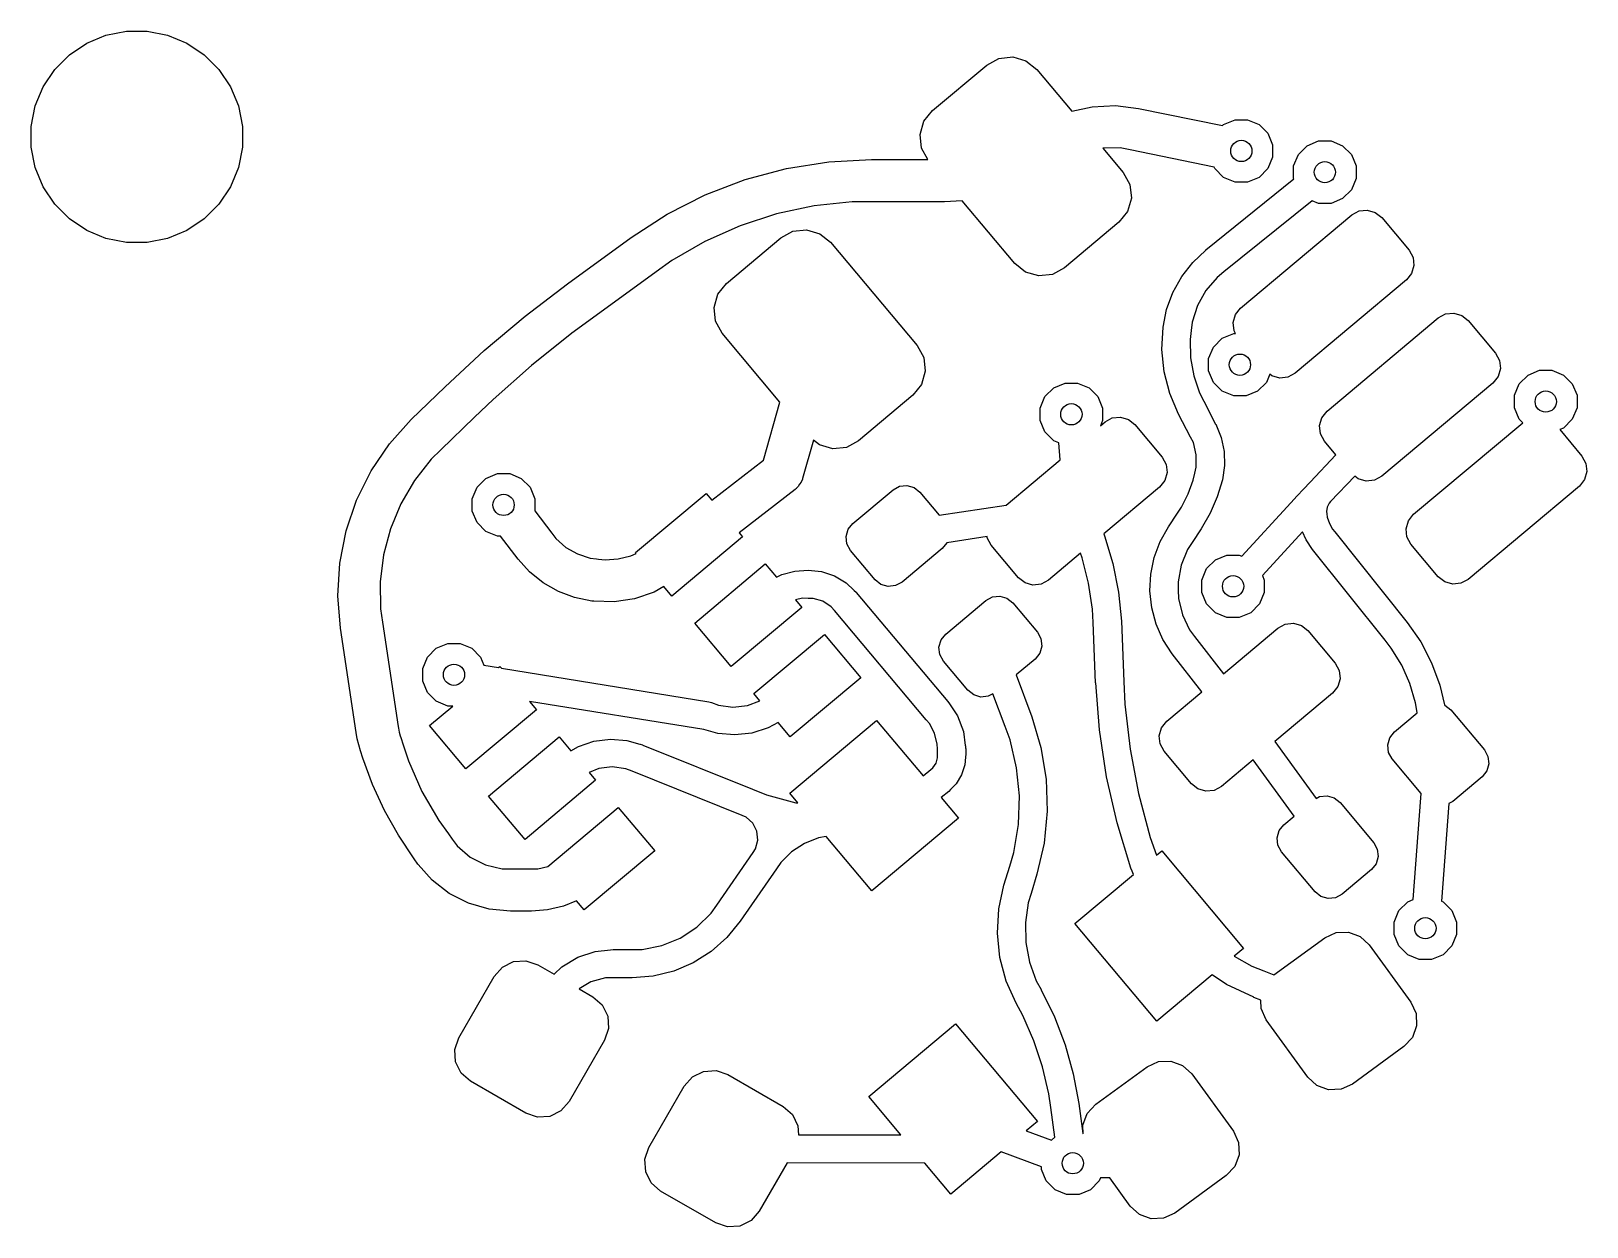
# Model space of a CAD drawing. Extents: x 113.2 to 165.8, y -133 to -81.9.
# Drawn here: x 140.45 to 151.44, y -130.99 to -122.54 of the extents above; entities that cross this region are included whole.
import ezdxf

# ---------------------------------------------------------------- set-up
doc = ezdxf.new("R2010")
doc.units = 0
doc.layers.add('BLACK', color=7, linetype='CONTINUOUS')

msp = doc.modelspace()

# ---------------------------------------------------------------- linework, layer by layer
at = {"layer": 'BLACK', "linetype": 'CONTINUOUS'}
for p, q in [((140.846452, -122.625462), (140.982286, -122.569198)), ((140.982286, -122.569198), (141.126487, -122.540514)), ((141.126487, -122.540514), (141.273513, -122.540514)), ((141.273513, -122.540514), (141.417714, -122.569198)), ((141.417714, -122.569198), (141.553548, -122.625462)), ((140.620242, -122.811108), (140.724205, -122.707145)), ((140.724205, -122.707145), (140.846452, -122.625462)), ((141.553548, -122.625462), (141.675795, -122.707145)), ((141.675795, -122.707145), (141.779758, -122.811108)), ((147.288753, -122.733258), (147.385718, -122.722638)), ((147.385718, -122.722638), (147.479366, -122.749934)), ((140.538559, -122.933355), (140.620242, -122.811108)), ((141.779758, -122.811108), (141.861441, -122.933355)), ((146.82021, -123.10157), (147.203232, -122.780176)), ((147.203232, -122.780176), (147.288753, -122.733258)), ((147.479366, -122.749934), (147.55544, -122.81099)), ((147.55544, -122.81099), (147.802783, -123.105762)), ((140.482295, -123.069189), (140.538559, -122.933355)), ((141.861441, -122.933355), (141.917705, -123.069189)), ((140.453611, -123.21339), (140.482295, -123.069189)), ((141.917705, -123.069189), (141.946389, -123.21339)), ((146.759154, -123.177644), (146.82021, -123.10157)), ((147.802783, -123.105762), (147.946138, -123.074656)), ((147.946138, -123.074656), (148.111066, -123.06676)), ((148.111066, -123.06676), (148.273732, -123.086045)), ((148.273732, -123.086045), (148.275034, -123.08618)), ((148.275034, -123.08618), (148.867898, -123.20692)), ((140.453611, -123.360416), (140.453611, -123.21339)), ((141.946389, -123.21339), (141.946389, -123.360416)), ((146.731858, -123.271292), (146.759154, -123.177644)), ((146.742477, -123.368257), (146.731858, -123.271292)), ((148.867898, -123.20692), (148.874997, -123.199822)), ((148.874997, -123.199822), (148.956105, -123.166226)), ((148.956105, -123.166226), (149.043895, -123.166226)), ((149.043895, -123.166226), (149.125003, -123.199822)), ((149.125003, -123.199822), (149.187081, -123.2619)), ((149.187081, -123.2619), (149.220677, -123.343008)), ((140.482295, -123.504617), (140.453611, -123.360416)), ((141.946389, -123.360416), (141.917705, -123.504617)), ((146.785624, -123.446903), (146.742477, -123.368257)), ((148.144145, -123.365621), (148.021486, -123.366402)), ((148.021486, -123.366402), (148.166088, -123.538732)), ((148.215159, -123.380165), (148.144145, -123.365621)), ((148.215163, -123.380145), (148.215159, -123.380165)), ((148.215166, -123.380146), (148.215163, -123.380145)), ((148.808384, -123.500958), (148.215166, -123.380146)), ((149.220677, -123.343008), (149.220677, -123.430798)), ((149.402919, -123.4119), (149.464997, -123.349822)), ((149.464997, -123.349822), (149.546105, -123.316226)), ((149.546105, -123.316226), (149.633895, -123.316226)), ((149.633895, -123.316226), (149.715003, -123.349822)), ((149.715003, -123.349822), (149.777081, -123.4119)), ((145.787784, -123.50996), (146.086168, -123.462696)), ((146.086168, -123.462696), (146.387859, -123.446881)), ((146.387859, -123.446881), (146.387859, -123.446903)), ((146.387859, -123.446903), (146.387861, -123.446903)), ((146.387861, -123.446903), (146.785624, -123.446903)), ((149.220677, -123.430798), (149.187081, -123.511906)), ((149.369323, -123.493008), (149.402919, -123.4119)), ((149.777081, -123.4119), (149.810677, -123.493008)), ((140.538559, -123.640451), (140.482295, -123.504617)), ((141.917705, -123.504617), (141.861441, -123.640451)), ((145.213936, -123.696422), (145.495974, -123.588154)), ((145.495974, -123.588154), (145.787784, -123.50996)), ((148.166088, -123.538732), (148.213007, -123.624253)), ((148.750262, -124.08618), (149.371096, -123.585079)), ((148.812919, -123.511906), (148.808384, -123.500958)), ((148.874997, -123.573984), (148.812919, -123.511906)), ((148.956105, -123.60758), (148.874997, -123.573984)), ((149.125003, -123.573984), (149.043895, -123.60758)), ((149.187081, -123.511906), (149.125003, -123.573984)), ((149.369323, -123.580798), (149.369323, -123.493008)), ((149.371096, -123.585079), (149.369323, -123.580798)), ((149.810677, -123.580798), (149.777081, -123.661906)), ((149.810677, -123.493008), (149.810677, -123.580798)), ((140.620242, -123.762698), (140.538559, -123.640451)), ((141.861441, -123.640451), (141.779758, -123.762698)), ((144.944761, -123.833578), (145.213936, -123.696422)), ((148.213007, -123.624253), (148.223626, -123.721218)), ((149.043895, -123.60758), (148.956105, -123.60758)), ((149.777081, -123.661906), (149.715003, -123.723984)), ((140.724205, -123.866661), (140.620242, -123.762698)), ((141.779758, -123.762698), (141.675795, -123.866661)), ((145.982736, -123.775222), (145.717586, -123.831585)), ((146.252326, -123.746883), (145.982736, -123.775222)), ((146.387637, -123.746881), (146.252326, -123.746883)), ((146.387861, -123.746903), (146.387637, -123.746881)), ((146.387863, -123.746903), (146.387861, -123.746903)), ((146.904225, -123.746903), (146.387863, -123.746903)), ((146.904227, -123.746902), (146.904225, -123.746903)), ((146.904228, -123.746903), (146.904227, -123.746902)), ((147.028789, -123.739076), (146.904228, -123.746916)), ((146.904228, -123.746916), (146.904228, -123.746903)), ((147.400044, -124.18152), (147.028789, -123.739076)), ((148.19633, -123.814866), (148.135274, -123.89094)), ((148.223626, -123.721218), (148.19633, -123.814866)), ((149.49965, -123.738337), (148.875878, -124.24181)), ((149.546105, -123.75758), (149.49965, -123.738337)), ((149.633895, -123.75758), (149.546105, -123.75758)), ((149.715003, -123.723984), (149.633895, -123.75758)), ((149.780488, -123.838748), (149.831801, -123.810597)), ((149.831801, -123.810597), (149.88998, -123.804226)), ((149.88998, -123.804226), (149.946169, -123.820603)), ((149.946169, -123.820603), (149.991813, -123.857237)), ((140.846452, -123.948344), (140.724205, -123.866661)), ((141.675795, -123.866661), (141.553548, -123.948344)), ((144.691402, -123.998114), (144.944761, -123.833578)), ((145.45978, -123.915355), (145.212142, -124.025614)), ((145.717586, -123.831585), (145.45978, -123.915355)), ((148.135274, -123.89094), (147.752252, -124.212334)), ((148.995293, -124.497605), (149.780488, -123.838748)), ((149.991813, -123.857237), (150.18465, -124.08705)), ((140.982286, -124.004608), (140.846452, -123.948344)), ((141.126487, -124.033292), (140.982286, -124.004608)), ((141.273513, -124.033292), (141.126487, -124.033292)), ((141.417714, -124.004608), (141.273513, -124.033292)), ((141.553548, -123.948344), (141.417714, -124.004608)), ((144.241615, -124.324903), (144.691394, -123.998119)), ((144.691394, -123.998119), (144.691396, -123.998118)), ((144.691396, -123.998118), (144.691396, -123.998119)), ((144.691396, -123.998119), (144.691397, -123.998118)), ((144.691397, -123.998118), (144.691402, -123.998114)), ((145.212142, -124.025614), (144.977386, -124.161154)), ((145.364726, -124.322866), (145.747748, -124.001472)), ((145.747748, -124.001472), (145.833269, -123.954554)), ((145.833269, -123.954554), (145.930234, -123.943934)), ((145.930234, -123.943934), (146.023882, -123.97123)), ((146.023882, -123.97123), (146.099956, -124.032286)), ((146.099956, -124.032286), (146.710604, -124.760028)), ((148.657358, -124.173769), (148.74984, -124.086594)), ((148.74984, -124.086594), (148.750262, -124.08618)), ((150.18465, -124.08705), (150.212801, -124.138362)), ((150.212801, -124.138362), (150.219172, -124.196541)), ((144.867733, -124.240823), (144.417951, -124.567609)), ((144.867734, -124.240822), (144.867733, -124.240823)), ((144.867735, -124.240822), (144.867734, -124.240822)), ((144.977386, -124.161154), (144.867735, -124.240822)), ((147.476118, -124.242576), (147.400044, -124.18152)), ((147.569766, -124.269872), (147.476118, -124.242576)), ((147.666731, -124.259252), (147.569766, -124.269872)), ((147.752252, -124.212334), (147.666731, -124.259252)), ((148.578943, -124.274539), (148.657358, -124.173769)), ((148.875882, -124.241822), (148.828555, -124.280083)), ((148.875878, -124.24181), (148.875874, -124.241812)), ((148.875874, -124.241812), (148.875874, -124.241813)), ((148.875874, -124.241813), (148.875882, -124.241822)), ((150.202795, -124.25273), (150.166161, -124.298375)), ((150.219172, -124.196541), (150.202795, -124.25273)), ((143.941875, -124.553695), (144.24161, -124.324898)), ((144.24161, -124.324898), (144.241614, -124.324904)), ((144.241614, -124.324904), (144.241615, -124.324903)), ((145.30367, -124.39894), (145.364726, -124.322866)), ((148.516873, -124.386124), (148.578943, -124.274539)), ((148.828555, -124.280083), (148.750171, -124.373201)), ((150.166161, -124.298375), (149.380966, -124.957232)), ((145.276374, -124.492588), (145.30367, -124.39894)), ((148.472613, -124.505893), (148.516873, -124.386124)), ((148.691004, -124.479569), (148.653228, -124.595276)), ((148.750171, -124.373201), (148.691004, -124.479569)), ((143.653295, -124.79641), (143.941875, -124.553695)), ((144.417873, -124.567654), (144.271118, -124.674287)), ((144.417951, -124.567609), (144.417873, -124.567654)), ((145.286993, -124.589553), (145.276374, -124.492588)), ((145.333912, -124.675074), (145.286993, -124.589553)), ((148.447205, -124.631019), (148.472613, -124.505893)), ((148.942282, -124.599439), (148.958659, -124.54325)), ((148.958659, -124.54325), (148.995293, -124.497605)), ((149.605942, -125.225347), (150.391137, -124.56649)), ((150.391137, -124.56649), (150.44245, -124.538339)), ((150.44245, -124.538339), (150.500629, -124.531968)), ((150.500629, -124.531968), (150.556818, -124.548345)), ((150.556818, -124.548345), (150.602462, -124.584979)), ((150.602462, -124.584979), (150.795299, -124.814792)), ((144.271118, -124.674287), (143.987873, -124.901298)), ((145.741802, -125.161178), (145.333912, -124.675074)), ((148.439555, -124.789139), (148.447214, -124.6311)), ((148.447204, -124.631023), (148.447205, -124.631019)), ((148.447204, -124.631026), (148.447204, -124.631023)), ((148.447214, -124.6311), (148.447204, -124.631026)), ((148.645694, -124.655669), (148.637788, -124.719504)), ((148.645681, -124.655664), (148.64568, -124.655664)), ((148.64568, -124.655664), (148.64568, -124.655667)), ((148.64568, -124.655667), (148.645694, -124.655669)), ((148.653228, -124.595276), (148.645681, -124.655664)), ((148.864997, -124.709822), (148.946105, -124.676226)), ((148.948653, -124.657618), (148.942282, -124.599439)), ((148.946105, -124.676226), (148.958862, -124.676226)), ((148.958862, -124.676226), (148.948653, -124.657618)), ((143.376516, -125.052499), (143.653295, -124.79641)), ((146.710604, -124.760028), (146.757523, -124.845549)), ((148.45564, -124.94662), (148.439555, -124.789139)), ((148.637788, -124.719504), (148.64122, -124.848103)), ((148.769323, -124.853008), (148.802919, -124.7719)), ((148.802919, -124.7719), (148.864997, -124.709822)), ((143.987873, -124.901298), (143.715679, -125.14145)), ((146.757523, -124.845549), (146.768142, -124.942514)), ((148.64122, -124.848103), (148.663858, -124.974741)), ((148.769323, -124.940798), (148.769323, -124.853008)), ((150.795299, -124.814792), (150.82345, -124.866104)), ((150.82345, -124.866104), (150.829821, -124.924283)), ((146.768142, -124.942514), (146.740846, -125.036162)), ((147.674997, -125.059822), (147.756105, -125.026226)), ((147.756105, -125.026226), (147.843895, -125.026226)), ((147.843895, -125.026226), (147.925003, -125.059822)), ((148.495111, -125.09992), (148.45564, -124.94662)), ((148.663858, -124.974741), (148.705192, -125.096565)), ((148.802919, -125.021906), (148.769323, -124.940798)), ((148.864997, -125.083984), (148.802919, -125.021906)), ((149.177081, -125.021906), (149.115003, -125.083984)), ((149.201077, -124.963973), (149.177081, -125.021906)), ((149.215285, -124.975377), (149.201077, -124.963973)), ((149.271474, -124.991754), (149.215285, -124.975377)), ((149.329653, -124.985383), (149.271474, -124.991754)), ((149.380966, -124.957232), (149.329653, -124.985383)), ((150.77681, -125.026117), (149.991615, -125.684974)), ((150.813444, -124.980472), (150.77681, -125.026117)), ((150.829821, -124.924283), (150.813444, -124.980472)), ((150.962919, -125.0319), (151.024997, -124.969822)), ((151.024997, -124.969822), (151.106105, -124.936226)), ((151.106105, -124.936226), (151.193895, -124.936226)), ((151.193895, -124.936226), (151.275003, -124.969822)), ((151.275003, -124.969822), (151.337081, -125.0319)), ((143.138603, -125.283306), (143.376516, -125.0525)), ((143.376516, -125.0525), (143.376516, -125.052499)), ((146.67979, -125.112236), (146.296768, -125.43363)), ((146.740846, -125.036162), (146.67979, -125.112236)), ((147.579323, -125.203008), (147.612919, -125.1219)), ((147.612919, -125.1219), (147.674997, -125.059822)), ((147.925003, -125.059822), (147.987081, -125.1219)), ((147.987081, -125.1219), (148.020677, -125.203008)), ((148.557079, -125.245587), (148.495111, -125.09992)), ((148.705192, -125.096565), (148.734723, -125.153704)), ((148.946105, -125.11758), (148.864997, -125.083984)), ((149.033895, -125.11758), (148.946105, -125.11758)), ((149.115003, -125.083984), (149.033895, -125.11758)), ((150.929323, -125.113008), (150.962919, -125.0319)), ((150.929323, -125.200798), (150.929323, -125.113008)), ((151.337081, -125.0319), (151.370677, -125.113008)), ((151.370677, -125.113008), (151.370677, -125.200798)), ((143.715679, -125.14145), (143.585409, -125.267823)), ((145.62673, -125.570724), (145.741802, -125.161178)), ((147.579323, -125.290798), (147.579323, -125.203008)), ((148.020677, -125.203008), (148.020677, -125.290798)), ((148.55708, -125.245589), (148.557079, -125.245587)), ((148.641248, -125.408314), (148.55708, -125.245589)), ((148.734723, -125.153704), (148.734724, -125.153705)), ((148.734724, -125.153705), (148.818892, -125.31643)), ((149.569308, -125.270992), (149.605942, -125.225347)), ((150.962919, -125.281906), (150.929323, -125.200798)), ((151.370677, -125.200798), (151.337081, -125.281906)), ((142.984122, -125.454922), (143.138581, -125.28329)), ((143.138581, -125.28329), (143.1386, -125.283309)), ((143.1386, -125.283309), (143.138603, -125.283306)), ((143.585407, -125.267824), (143.347495, -125.49863)), ((143.585409, -125.267823), (143.585406, -125.267824)), ((143.585406, -125.267824), (143.585407, -125.267824)), ((147.612919, -125.371906), (147.579323, -125.290798)), ((148.020677, -125.290798), (148.005054, -125.328513)), ((148.005054, -125.328513), (148.037737, -125.30109)), ((148.037737, -125.30109), (148.08905, -125.272939)), ((148.08905, -125.272939), (148.147229, -125.266568)), ((148.147229, -125.266568), (148.203418, -125.282945)), ((148.203418, -125.282945), (148.249062, -125.319579)), ((148.249062, -125.319579), (148.441899, -125.549392)), ((148.818892, -125.31643), (148.818965, -125.316613)), ((148.818965, -125.316613), (148.857105, -125.409899)), ((149.552931, -125.327181), (149.569308, -125.270992)), ((149.559302, -125.38536), (149.552931, -125.327181)), ((150.21659, -125.953089), (150.987354, -125.306341)), ((150.987354, -125.306341), (150.962919, -125.281906)), ((151.275003, -125.343984), (151.24854, -125.354945)), ((151.24854, -125.354945), (151.405947, -125.542534)), ((151.337081, -125.281906), (151.275003, -125.343984)), ((142.854264, -125.645846), (142.984122, -125.454922)), ((145.977987, -125.429644), (145.902145, -125.699571)), ((146.020634, -125.463872), (145.977987, -125.429644)), ((146.114282, -125.491168), (146.020634, -125.463872)), ((146.296768, -125.43363), (146.211247, -125.480548)), ((147.674997, -125.433984), (147.612919, -125.371906)), ((147.712347, -125.449455), (147.674997, -125.433984)), ((147.719684, -125.567967), (147.712347, -125.449455)), ((148.641252, -125.40832), (148.641248, -125.408314)), ((148.641253, -125.408324), (148.641252, -125.40832)), ((148.661451, -125.4472), (148.641252, -125.408324)), ((148.641252, -125.408324), (148.641253, -125.408324)), ((148.682213, -125.532325), (148.661451, -125.4472)), ((148.857105, -125.409899), (148.878103, -125.508683)), ((149.587453, -125.436672), (149.559302, -125.38536)), ((149.668288, -125.533007), (149.587453, -125.436672)), ((143.278998, -125.564974), (143.161303, -125.715056)), ((143.347273, -125.498806), (143.278998, -125.564974)), ((143.347495, -125.49863), (143.347273, -125.498806)), ((145.260609, -125.854205), (145.62673, -125.570724)), ((146.211247, -125.480548), (146.114282, -125.491168)), ((147.338311, -125.887977), (147.719684, -125.567967)), ((148.441899, -125.549392), (148.47005, -125.600704)), ((148.6823, -125.619945), (148.682213, -125.532325)), ((148.878103, -125.508683), (148.881211, -125.609625)), ((149.48526, -125.726421), (149.668288, -125.533007)), ((151.405947, -125.542534), (151.434098, -125.593846)), ((142.751387, -125.852562), (142.854264, -125.645846)), ((143.664997, -125.699822), (143.746105, -125.666226)), ((143.746105, -125.666226), (143.833895, -125.666226)), ((143.833895, -125.666226), (143.915003, -125.699822)), ((148.476421, -125.658883), (148.460044, -125.715072)), ((148.47005, -125.600704), (148.476421, -125.658883)), ((148.659723, -125.712746), (148.671904, -125.662496)), ((148.671904, -125.662496), (148.671905, -125.662496)), ((148.671905, -125.662496), (148.671958, -125.662398)), ((148.671958, -125.662398), (148.6823, -125.619945)), ((148.881211, -125.609625), (148.866329, -125.709513)), ((149.801343, -125.683382), (149.630528, -125.863889)), ((149.825934, -125.703119), (149.801343, -125.683382)), ((149.991615, -125.684974), (149.940302, -125.713125)), ((151.440469, -125.652025), (151.424092, -125.708214)), ((151.434098, -125.593846), (151.440469, -125.652025)), ((143.161303, -125.715056), (143.064961, -125.879662)), ((143.569323, -125.843008), (143.602919, -125.7619)), ((143.602919, -125.7619), (143.664997, -125.699822)), ((143.915003, -125.699822), (143.977081, -125.7619)), ((143.977081, -125.7619), (144.010677, -125.843008)), ((145.84957, -125.777599), (145.453593, -126.084196)), ((145.853325, -125.77405), (145.84957, -125.777599)), ((145.855265, -125.772962), (145.853325, -125.77405)), ((145.857544, -125.770064), (145.855265, -125.772962)), ((145.870944, -125.757405), (145.857544, -125.770064)), ((145.880076, -125.741426), (145.870944, -125.757405)), ((145.891455, -125.726964), (145.880076, -125.741426)), ((145.898155, -125.709793), (145.891455, -125.726964)), ((145.899986, -125.706591), (145.898155, -125.709793)), ((145.900266, -125.704383), (145.899986, -125.706591)), ((145.902145, -125.699571), (145.900266, -125.704383)), ((146.256907, -126.018304), (146.540344, -125.780472)), ((146.540344, -125.780472), (146.586524, -125.755136)), ((146.586524, -125.755136), (146.638886, -125.749403)), ((146.638886, -125.749403), (146.689456, -125.764142)), ((146.689456, -125.764142), (146.730536, -125.797112)), ((146.730536, -125.797112), (146.867194, -125.959974)), ((148.42341, -125.760717), (148.028488, -126.092095)), ((148.460044, -125.715072), (148.42341, -125.760717)), ((148.624013, -125.809797), (148.659723, -125.712746)), ((148.866299, -125.709514), (148.82959, -125.830344)), ((148.866301, -125.709506), (148.866298, -125.709509)), ((148.866298, -125.709509), (148.866299, -125.709514)), ((148.866329, -125.709513), (148.866301, -125.709506)), ((149.394555, -125.823128), (149.4398, -125.774674)), ((149.4398, -125.774674), (149.485259, -125.726422)), ((149.485259, -125.726422), (149.48526, -125.726421)), ((149.882123, -125.719496), (149.825934, -125.703119)), ((149.940302, -125.713125), (149.882123, -125.719496)), ((151.387458, -125.753859), (150.602263, -126.412716)), ((151.424092, -125.708214), (151.387458, -125.753859)), ((142.677377, -126.07128), (142.751387, -125.852562)), ((143.064961, -125.879662), (142.991737, -126.055773)), ((143.569323, -125.930798), (143.569323, -125.843008)), ((144.010677, -125.843008), (144.010677, -125.929368)), ((144.722408, -126.224023), (145.220337, -125.806211)), ((145.220337, -125.806211), (145.260609, -125.854205)), ((146.867194, -125.959974), (147.338311, -125.887977)), ((148.548931, -125.945273), (148.577379, -125.902097)), ((148.577379, -125.902097), (148.624013, -125.809797)), ((148.82959, -125.830344), (148.779229, -125.94615)), ((149.002804, -126.248049), (149.349523, -125.87178)), ((149.349523, -125.87178), (149.349534, -125.87177)), ((149.349534, -125.87177), (149.349586, -125.871713)), ((149.349586, -125.871713), (149.349589, -125.871709)), ((149.349589, -125.871709), (149.34959, -125.871709)), ((149.34959, -125.871709), (149.349591, -125.871707)), ((149.349591, -125.871707), (149.394555, -125.823128)), ((149.606196, -125.903196), (149.601512, -125.933969)), ((149.61986, -125.875227), (149.606196, -125.903196)), ((149.630534, -125.8639), (149.61986, -125.875227)), ((149.630528, -125.863889), (149.630525, -125.863891)), ((149.630525, -125.863891), (149.630525, -125.863892)), ((149.630525, -125.863892), (149.630534, -125.8639)), ((143.602919, -126.011906), (143.569323, -125.930798)), ((143.664997, -126.073984), (143.602919, -126.011906)), ((144.010677, -125.929368), (144.131058, -126.087765)), ((146.223937, -126.059383), (146.256907, -126.018304)), ((148.484932, -126.042319), (148.548936, -125.94528)), ((148.548937, -125.945278), (148.548931, -125.945273)), ((148.548936, -125.945279), (148.548937, -125.945278)), ((148.548936, -125.94528), (148.548936, -125.945279)), ((148.779229, -125.94615), (148.715982, -126.055225)), ((149.601512, -125.933969), (149.603842, -125.949358)), ((149.603841, -125.949358), (149.60384, -125.949367)), ((149.60384, -125.949367), (149.607404, -125.972633)), ((149.603842, -125.949358), (149.603841, -125.949358)), ((149.607404, -125.972633), (149.622496, -126.017251)), ((149.622496, -126.017251), (149.645074, -126.058588)), ((150.163579, -126.054923), (150.179956, -125.998734)), ((150.179956, -125.998734), (150.21659, -125.953089)), ((142.633589, -126.297991), (142.677377, -126.07128)), ((142.991737, -126.055773), (142.942974, -126.240161)), ((143.746105, -126.10758), (143.664997, -126.073984)), ((143.769311, -126.10758), (143.746105, -126.10758)), ((143.89221, -126.269289), (143.769311, -126.10758)), ((144.131058, -126.087765), (144.13106, -126.087768)), ((144.13106, -126.087768), (144.131062, -126.08777)), ((144.131062, -126.08777), (144.131085, -126.087753)), ((144.131085, -126.087753), (144.159438, -126.125108)), ((144.159438, -126.125108), (144.229985, -126.186916)), ((145.477452, -126.112629), (144.979523, -126.530441)), ((145.453593, -126.084196), (145.477452, -126.112629)), ((146.209198, -126.109954), (146.223937, -126.059383)), ((146.214932, -126.162315), (146.209198, -126.109954)), ((147.204886, -126.110689), (146.919408, -126.154316)), ((147.205902, -126.11996), (147.204886, -126.110689)), ((147.234053, -126.171272), (147.205902, -126.11996)), ((148.028488, -126.092095), (148.032989, -126.104499)), ((148.032989, -126.104499), (148.032988, -126.104499)), ((148.032988, -126.104499), (148.032988, -126.104502)), ((148.032988, -126.104502), (148.093324, -126.301366)), ((148.426991, -126.146557), (148.484927, -126.042316)), ((148.484927, -126.042316), (148.484932, -126.042319)), ((148.715891, -126.055398), (148.651886, -126.152437)), ((148.715982, -126.055225), (148.715891, -126.055398)), ((149.43306, -126.076264), (149.148877, -126.384668)), ((149.458269, -126.133786), (149.43306, -126.076264)), ((149.645074, -126.058588), (149.659774, -126.076988)), ((149.659774, -126.076988), (149.659773, -126.076989)), ((149.659773, -126.076989), (149.659773, -126.07699)), ((149.659773, -126.07699), (149.659776, -126.076993)), ((149.659776, -126.076993), (150.171568, -126.718214)), ((150.16995, -126.113102), (150.163579, -126.054923)), ((150.198101, -126.164414), (150.16995, -126.113102)), ((144.229985, -126.186916), (144.311476, -126.233354)), ((144.311476, -126.233354), (144.400612, -126.262541)), ((144.688326, -126.247003), (144.727173, -126.229701)), ((144.727173, -126.229701), (144.722408, -126.224023)), ((146.240267, -126.208496), (146.214932, -126.162315)), ((146.41382, -126.415328), (146.240267, -126.208496)), ((146.887449, -126.194136), (146.604012, -126.431968)), ((146.919408, -126.154316), (146.887449, -126.194136)), ((147.42689, -126.401085), (147.234053, -126.171272)), ((147.865386, -126.228954), (147.638215, -126.419574)), ((147.876681, -126.260084), (147.865386, -126.228954)), ((148.38546, -126.258352), (148.426991, -126.146557)), ((148.619066, -126.202157), (148.574765, -126.312766)), ((148.651853, -126.152476), (148.619066, -126.202157)), ((148.651886, -126.152437), (148.651853, -126.152476)), ((149.503448, -126.201733), (149.458269, -126.133786)), ((149.503462, -126.201755), (149.503448, -126.201733)), ((150.015257, -126.842982), (149.503462, -126.201755)), ((150.390938, -126.394227), (150.198101, -126.164414)), ((142.620828, -126.528538), (142.633589, -126.297991)), ((142.942974, -126.240161), (142.919565, -126.429447)), ((143.893296, -126.270459), (143.89221, -126.269289)), ((143.974296, -126.360892), (143.893296, -126.270459)), ((144.400612, -126.262541), (144.447203, -126.267892)), ((144.447203, -126.267892), (144.461008, -126.269485)), ((144.461008, -126.269485), (144.461265, -126.26954)), ((144.461265, -126.26954), (144.50679, -126.274828)), ((144.50679, -126.274828), (144.598799, -126.269012)), ((144.598799, -126.269012), (144.688326, -126.247003)), ((145.14022, -126.721952), (145.638149, -126.30414)), ((145.638149, -126.30414), (145.716487, -126.3975)), ((145.846323, -126.355083), (145.939983, -126.346907)), ((145.939983, -126.346907), (145.94, -126.346903)), ((145.94, -126.346903), (146.035892, -126.357387)), ((147.922047, -126.440299), (147.876681, -126.260084)), ((148.093324, -126.301366), (148.133387, -126.503338)), ((148.361287, -126.375136), (148.38546, -126.258352)), ((148.574765, -126.312766), (148.553569, -126.430016)), ((148.721246, -126.417796), (148.754842, -126.336688)), ((148.754842, -126.336688), (148.81692, -126.27461)), ((148.81692, -126.27461), (148.898028, -126.241014)), ((148.898028, -126.241014), (148.985818, -126.241014)), ((148.985818, -126.241014), (149.002804, -126.248049)), ((142.919565, -126.429447), (142.92194, -126.620159)), ((144.070006, -126.438156), (143.974296, -126.360892)), ((144.176876, -126.499057), (144.070006, -126.438156)), ((145.716487, -126.3975), (145.75548, -126.379366)), ((145.75548, -126.379366), (145.846323, -126.355083)), ((146.035892, -126.357387), (146.127253, -126.388342)), ((146.127253, -126.388342), (146.209768, -126.438307)), ((146.209768, -126.438307), (146.264858, -126.490905)), ((146.4549, -126.448298), (146.41382, -126.415328)), ((146.50547, -126.463037), (146.4549, -126.448298)), ((146.557832, -126.457304), (146.50547, -126.463037)), ((146.604012, -126.431968), (146.557832, -126.457304)), ((147.472534, -126.437719), (147.42689, -126.401085)), ((147.528723, -126.454096), (147.472534, -126.437719)), ((147.586902, -126.447725), (147.528723, -126.454096)), ((147.638215, -126.419574), (147.586902, -126.447725)), ((147.948904, -126.624186), (147.922047, -126.440299)), ((148.355027, -126.494231), (148.361287, -126.375136)), ((148.553569, -126.430016), (148.554973, -126.489575)), ((148.721246, -126.505586), (148.721246, -126.417796)), ((149.148877, -126.384668), (149.1626, -126.417796)), ((149.1626, -126.417796), (149.1626, -126.505586)), ((150.436582, -126.430861), (150.390938, -126.394227)), ((150.492771, -126.447238), (150.436582, -126.430861)), ((150.55095, -126.440867), (150.492771, -126.447238)), ((150.602263, -126.412716), (150.55095, -126.440867)), ((142.639327, -126.758696), (142.620828, -126.528538)), ((144.292136, -126.542013), (144.176876, -126.499057)), ((144.412797, -126.565913), (144.292136, -126.542013)), ((144.4128, -126.565912), (144.412797, -126.565913)), ((144.412812, -126.565915), (144.4128, -126.565912)), ((144.426631, -126.567509), (144.412812, -126.565915)), ((144.426631, -126.567534), (144.426633, -126.567509)), ((144.426633, -126.567509), (144.426631, -126.567509)), ((144.571715, -126.571286), (144.426631, -126.567534)), ((144.715173, -126.549298), (144.571715, -126.571286)), ((144.852473, -126.502265), (144.715173, -126.549298)), ((144.922956, -126.463027), (144.852473, -126.502265)), ((144.979523, -126.530441), (144.922956, -126.463027)), ((145.90027, -126.546896), (145.851517, -126.558422)), ((145.851517, -126.558422), (145.895264, -126.610558)), ((145.94, -126.546906), (145.90027, -126.546896)), ((145.975636, -126.546988), (145.94, -126.546903)), ((145.94, -126.546903), (145.94, -126.546906)), ((146.043924, -126.567394), (145.975636, -126.546988)), ((146.103511, -126.606499), (146.043924, -126.567394)), ((146.264858, -126.490905), (146.265503, -126.49124)), ((146.265503, -126.49124), (146.278966, -126.504375)), ((146.278966, -126.504375), (146.279538, -126.504921)), ((146.279538, -126.504921), (146.279531, -126.504926)), ((146.279531, -126.504926), (146.279535, -126.50493)), ((146.279535, -126.50493), (146.928038, -127.275504)), ((146.912551, -126.79967), (147.195988, -126.561838)), ((147.195988, -126.561838), (147.242168, -126.536502)), ((147.242168, -126.536502), (147.29453, -126.530769)), ((147.29453, -126.530769), (147.3451, -126.545508)), ((147.3451, -126.545508), (147.38618, -126.578478)), ((148.133387, -126.503338), (148.152755, -126.708265)), ((148.355049, -126.494309), (148.355027, -126.494231)), ((148.367274, -126.613222), (148.355049, -126.494309)), ((148.554973, -126.489575), (148.554971, -126.489579)), ((148.554971, -126.489579), (148.554973, -126.489584)), ((148.554973, -126.489584), (148.554987, -126.489584)), ((148.554987, -126.489584), (148.556409, -126.548482)), ((148.556409, -126.548482), (148.58379, -126.663089)), ((148.754842, -126.586694), (148.721246, -126.505586)), ((149.1626, -126.505586), (149.129004, -126.586694)), ((142.92194, -126.620159), (142.93605, -126.714473)), ((145.895264, -126.610558), (145.397335, -127.02837)), ((146.126466, -126.633641), (146.103511, -126.606499)), ((146.126513, -126.63371), (146.126466, -126.633641)), ((146.775016, -127.404284), (146.126513, -126.63371)), ((147.38618, -126.578478), (147.559733, -126.78531)), ((147.95295, -126.717017), (147.948904, -126.624186)), ((148.398136, -126.728799), (148.367274, -126.613222)), ((148.58379, -126.663089), (148.634602, -126.769402)), ((148.81692, -126.648772), (148.754842, -126.586694)), ((148.898028, -126.682368), (148.81692, -126.648772)), ((149.066926, -126.648772), (148.985818, -126.682368)), ((149.129004, -126.586694), (149.066926, -126.648772)), ((142.7491, -127.495265), (142.639327, -126.758696)), ((142.93605, -126.714473), (142.936049, -126.714473)), ((142.936049, -126.714473), (142.936049, -126.714474)), ((142.936049, -126.714474), (143.04582, -127.451034)), ((145.397335, -127.02837), (145.14022, -126.721952)), ((147.559733, -126.78531), (147.585068, -126.831491)), ((147.952953, -126.717017), (147.95295, -126.717017)), ((147.952953, -126.717018), (147.952953, -126.717017)), ((147.971474, -127.143011), (147.952953, -126.717018)), ((148.152755, -126.708265), (148.152765, -126.70833)), ((148.152765, -126.70833), (148.171286, -127.134324)), ((148.446853, -126.838057), (148.398136, -126.728799)), ((148.634602, -126.769402), (148.670548, -126.816081)), ((148.87395, -127.079697), (149.259034, -126.756574)), ((148.985818, -126.682368), (148.898028, -126.682368)), ((149.259034, -126.756574), (149.310347, -126.728423)), ((149.310347, -126.728423), (149.368526, -126.722052)), ((149.368526, -126.722052), (149.424715, -126.738429)), ((149.424715, -126.738429), (149.470359, -126.775063)), ((149.470359, -126.775063), (149.663196, -127.004876)), ((150.171568, -126.718214), (150.171569, -126.718215)), ((150.171569, -126.718215), (150.267062, -126.85499)), ((143.314997, -126.899822), (143.396105, -126.866226)), ((143.396105, -126.866226), (143.483895, -126.866226)), ((143.483895, -126.866226), (143.565003, -126.899822)), ((145.558032, -127.219881), (146.055961, -126.802069)), ((146.055961, -126.802069), (146.313076, -127.108487)), ((146.864842, -126.89132), (146.879581, -126.840749)), ((146.870576, -126.943681), (146.864842, -126.89132)), ((146.879581, -126.840749), (146.912551, -126.79967)), ((147.590802, -126.883852), (147.576063, -126.934423)), ((147.585068, -126.831491), (147.590802, -126.883852)), ((148.512187, -126.938232), (148.446853, -126.838057)), ((148.670548, -126.816081), (148.670547, -126.816081)), ((148.670547, -126.816081), (148.87395, -127.079697)), ((150.015258, -126.842983), (150.015257, -126.842982)), ((150.015259, -126.842985), (150.015258, -126.842983)), ((150.059382, -126.898265), (150.015259, -126.842985)), ((150.267062, -126.85499), (150.344271, -127.002857)), ((143.219323, -127.043008), (143.252919, -126.9619)), ((143.252919, -126.9619), (143.314997, -126.899822)), ((143.565003, -126.899822), (143.627081, -126.9619)), ((143.627081, -126.9619), (143.651073, -127.019824)), ((146.895911, -126.989862), (146.870576, -126.943681)), ((147.069464, -127.196694), (146.895911, -126.989862)), ((147.543093, -126.975502), (147.409372, -127.087706)), ((147.576063, -126.934423), (147.543093, -126.975502)), ((148.512203, -126.938257), (148.512187, -126.938232)), ((148.720613, -127.208362), (148.512203, -126.938257)), ((149.663196, -127.004876), (149.691347, -127.056188)), ((150.132761, -127.019206), (150.059382, -126.898265)), ((150.344271, -127.002857), (150.401927, -127.159389)), ((143.219323, -127.130798), (143.219323, -127.043008)), ((143.651073, -127.019824), (143.754099, -127.03653)), ((143.754099, -127.03653), (143.764853, -127.027507)), ((143.764853, -127.027507), (143.77531, -127.03997)), ((143.77531, -127.03997), (145.23881, -127.277291)), ((146.313076, -127.108487), (145.815147, -127.526299)), ((147.409372, -127.087706), (147.51985, -127.383304)), ((149.697718, -127.114367), (149.681341, -127.170556)), ((149.691347, -127.056188), (149.697718, -127.114367)), ((150.190063, -127.148541), (150.132761, -127.019206)), ((143.252919, -127.211906), (143.219323, -127.130798)), ((143.314997, -127.273984), (143.252919, -127.211906)), ((145.60036, -127.270325), (145.558032, -127.219881)), ((147.110544, -127.229664), (147.069464, -127.196694)), ((147.245678, -127.221002), (147.213476, -127.23867)), ((147.332507, -127.453322), (147.245678, -127.221002)), ((147.971503, -127.143219), (147.971474, -127.143011)), ((147.998073, -127.476239), (147.971503, -127.143219)), ((148.171286, -127.134324), (148.171286, -127.134325)), ((148.171286, -127.134325), (148.171299, -127.134325)), ((148.171299, -127.134325), (148.178258, -127.294188)), ((148.473839, -127.415431), (148.720613, -127.208362)), ((149.644707, -127.216201), (149.236897, -127.558393)), ((149.681341, -127.170556), (149.644707, -127.216201)), ((150.230347, -127.284145), (150.190063, -127.148541)), ((150.401927, -127.159389), (150.43401, -127.299817)), ((143.266924, -127.445319), (143.431075, -127.30758)), ((143.396105, -127.30758), (143.314997, -127.273984)), ((143.431075, -127.30758), (143.396105, -127.30758)), ((144.021968, -127.333925), (143.524039, -127.751737)), ((145.205089, -127.474436), (143.9721, -127.274494)), ((143.9721, -127.274494), (144.021968, -127.333925)), ((145.23881, -127.277291), (145.25776, -127.28231)), ((145.25776, -127.28231), (145.258594, -127.282825)), ((145.258594, -127.282825), (145.259318, -127.282907)), ((145.259318, -127.282907), (145.259315, -127.282915)), ((145.259315, -127.282915), (145.307337, -127.301691)), ((145.307337, -127.301691), (145.409591, -127.315055)), ((145.409591, -127.315055), (145.512046, -127.303337)), ((145.512046, -127.303337), (145.60036, -127.270325)), ((146.928038, -127.275504), (146.93913, -127.291667)), ((146.93913, -127.291667), (146.939443, -127.292656)), ((146.939443, -127.292656), (146.99467, -127.375704)), ((147.161114, -127.244403), (147.110544, -127.229664)), ((147.213476, -127.23867), (147.161114, -127.244403)), ((148.178258, -127.294188), (148.215231, -127.612075)), ((150.241635, -127.353867), (150.230347, -127.284145)), ((150.43401, -127.299817), (150.43752, -127.30084)), ((150.43752, -127.30084), (150.478599, -127.33381)), ((150.478599, -127.33381), (150.716431, -127.617247)), ((143.524039, -127.751737), (143.266924, -127.445319)), ((145.728347, -127.422854), (145.658483, -127.461387)), ((145.815147, -127.526299), (145.728347, -127.422854)), ((145.81154, -127.923254), (146.424375, -127.409024)), ((146.424375, -127.409024), (146.752586, -127.800171)), ((146.77502, -127.404287), (146.775016, -127.404284)), ((146.775021, -127.40429), (146.77502, -127.404287)), ((146.799406, -127.433296), (146.775021, -127.40429)), ((146.834002, -127.500727), (146.799406, -127.433296)), ((146.99467, -127.375704), (147.037202, -127.488278)), ((147.51985, -127.383304), (147.519851, -127.383306)), ((147.519851, -127.383306), (147.585158, -127.600116)), ((148.437205, -127.461076), (148.473839, -127.415431)), ((150.081575, -127.490723), (150.241975, -127.35613)), ((150.241625, -127.353966), (150.241635, -127.353867)), ((150.241975, -127.35613), (150.241625, -127.353966)), ((142.749097, -127.495271), (142.7491, -127.49527)), ((142.756792, -127.538616), (142.749097, -127.495271)), ((142.7491, -127.49527), (142.7491, -127.495265)), ((142.766874, -127.581468), (142.756792, -127.538616)), ((143.04582, -127.451034), (143.045822, -127.451038)), ((143.045822, -127.451038), (143.045821, -127.451038)), ((143.045821, -127.451038), (143.045822, -127.451043)), ((143.045822, -127.451043), (143.045823, -127.451065)), ((143.045823, -127.451065), (143.047839, -127.464596)), ((143.047839, -127.464596), (143.053376, -127.491445)), ((143.053376, -127.491445), (143.060391, -127.517946)), ((143.060391, -127.517946), (143.064629, -127.530982)), ((143.064629, -127.530982), (143.064628, -127.530982)), ((143.064628, -127.530982), (143.064629, -127.530985)), ((143.064629, -127.530985), (143.081224, -127.582056)), ((143.684736, -127.943248), (144.182665, -127.525436)), ((144.182665, -127.525436), (144.265019, -127.623582)), ((144.318129, -127.592674), (144.428624, -127.555467)), ((144.428624, -127.555467), (144.544341, -127.541216)), ((144.544341, -127.541216), (144.660561, -127.550502)), ((144.660561, -127.550502), (144.753545, -127.577439)), ((145.302622, -127.502088), (145.205089, -127.474436)), ((145.423146, -127.511895), (145.302622, -127.502088)), ((145.543286, -127.498155), (145.423146, -127.511895)), ((145.658483, -127.461387), (145.543286, -127.498155)), ((146.852636, -127.57419), (146.834002, -127.500727)), ((147.037202, -127.488278), (147.050694, -127.587167)), ((147.367698, -127.547378), (147.332507, -127.453322)), ((147.412996, -127.74305), (147.367698, -127.547378)), ((148.048677, -127.806674), (147.998073, -127.476239)), ((148.420828, -127.517265), (148.437205, -127.461076)), ((148.427199, -127.575444), (148.420828, -127.517265)), ((150.033866, -127.582373), (150.048605, -127.531803)), ((150.048605, -127.531803), (150.081575, -127.490723)), ((142.779309, -127.623678), (142.766874, -127.581468)), ((142.779313, -127.623693), (142.779309, -127.623678)), ((142.795908, -127.674764), (142.779313, -127.623693)), ((143.081224, -127.582056), (143.081227, -127.582071)), ((143.081227, -127.582071), (143.117739, -127.69444)), ((144.265019, -127.623582), (144.318129, -127.592674)), ((144.753545, -127.577439), (144.753729, -127.577438)), ((144.753729, -127.577438), (144.771051, -127.582511)), ((144.771051, -127.582511), (144.772548, -127.582945)), ((144.772548, -127.582945), (144.772546, -127.582949)), ((144.772546, -127.582949), (145.548671, -127.895716)), ((146.853518, -127.611877), (146.852636, -127.57419)), ((146.853504, -127.612069), (146.853518, -127.611877)), ((146.85444, -127.653191), (146.853504, -127.612069)), ((146.854843, -127.672817), (146.854439, -127.653191)), ((146.854439, -127.653191), (146.85444, -127.653191)), ((147.050694, -127.587167), (147.051088, -127.588059)), ((147.051088, -127.588059), (147.053292, -127.606203)), ((147.054383, -127.648708), (147.052911, -127.668199)), ((147.053292, -127.606203), (147.053471, -127.607514)), ((147.053452, -127.607514), (147.053451, -127.607515)), ((147.053451, -127.607515), (147.053452, -127.607519)), ((147.053471, -127.607514), (147.053452, -127.607514)), ((147.053452, -127.607519), (147.054388, -127.648651)), ((147.054388, -127.648661), (147.054383, -127.648708)), ((147.054388, -127.648651), (147.054387, -127.648658)), ((147.054387, -127.648658), (147.054388, -127.648661)), ((147.585158, -127.600116), (147.62177, -127.82357)), ((148.215231, -127.612075), (148.275085, -127.926458)), ((148.45535, -127.626756), (148.427199, -127.575444)), ((148.648187, -127.856569), (148.45535, -127.626756)), ((149.236897, -127.558393), (149.529171, -127.960673)), ((150.039599, -127.634735), (150.033866, -127.582373)), ((150.064935, -127.680915), (150.039599, -127.634735)), ((150.716431, -127.617247), (150.741767, -127.663427)), ((150.741767, -127.663427), (150.7475, -127.715789)), ((142.865337, -127.862962), (142.795906, -127.674764)), ((142.795906, -127.674764), (142.795908, -127.674764)), ((143.117739, -127.69444), (143.213863, -127.910338)), ((144.46297, -127.749812), (144.393807, -127.777065)), ((144.393807, -127.777065), (144.43978, -127.831854)), ((144.558175, -127.738087), (144.46297, -127.749812)), ((144.653286, -127.75055), (144.558175, -127.738087)), ((144.697742, -127.768429), (144.653286, -127.75055)), ((144.697786, -127.768452), (144.697742, -127.768429)), ((145.473897, -128.081212), (144.697786, -127.768452)), ((146.752586, -127.800171), (146.807128, -127.755748)), ((146.807122, -127.755721), (146.822318, -127.743294)), ((146.807137, -127.75574), (146.807122, -127.755721)), ((146.807128, -127.755748), (146.807134, -127.755743)), ((146.807134, -127.755743), (146.807137, -127.75574)), ((146.822318, -127.743294), (146.843967, -127.710541)), ((146.843967, -127.710541), (146.854843, -127.672817)), ((147.047603, -127.722922), (147.024244, -127.793738)), ((147.052507, -127.669238), (147.047603, -127.722922)), ((147.052911, -127.668199), (147.052507, -127.669238)), ((147.43251, -127.942947), (147.412996, -127.74305)), ((149.083314, -127.687265), (148.859512, -127.875058)), ((149.372686, -128.085551), (149.083314, -127.687265)), ((150.270013, -127.925317), (150.064935, -127.680915)), ((150.732761, -127.766359), (150.699791, -127.807439)), ((150.7475, -127.715789), (150.732761, -127.766359)), ((142.949319, -128.045131), (142.865337, -127.862962)), ((144.43978, -127.831854), (143.941851, -128.249666)), ((146.985514, -127.857461), (146.947913, -127.895957)), ((147.024244, -127.793738), (146.985514, -127.857461)), ((147.62177, -127.82357), (147.629066, -128.049886)), ((148.123033, -128.132587), (148.048677, -127.806674)), ((148.693831, -127.893203), (148.648187, -127.856569)), ((148.859512, -127.875058), (148.808199, -127.903209)), ((150.699791, -127.807439), (150.492959, -127.980992)), ((143.213863, -127.910338), (143.332029, -128.115006)), ((143.941851, -128.249666), (143.684736, -127.943248)), ((145.548671, -127.895716), (145.548675, -127.895708)), ((145.548675, -127.895708), (145.647946, -127.935708)), ((145.647946, -127.935708), (145.854953, -127.990181)), ((145.86929, -127.992077), (145.81154, -127.923254)), ((145.854953, -127.990181), (145.86929, -127.992077)), ((146.933423, -127.910826), (146.881157, -127.953396)), ((146.881157, -127.953396), (147.002884, -128.098464)), ((146.933425, -127.910826), (146.933423, -127.910826)), ((146.933433, -127.910819), (146.933424, -127.910825)), ((146.933424, -127.910825), (146.933425, -127.910826)), ((146.947346, -127.897009), (146.933433, -127.910819)), ((146.947913, -127.895957), (146.947346, -127.897009)), ((147.425912, -128.143686), (147.43251, -127.942947)), ((148.275085, -127.926458), (148.357507, -128.235692)), ((148.75002, -127.90958), (148.693831, -127.893203)), ((148.808199, -127.903209), (148.75002, -127.90958)), ((149.529171, -127.960673), (149.553222, -127.947479)), ((149.553222, -127.947479), (149.605583, -127.941745)), ((149.605583, -127.941745), (149.656154, -127.956484)), ((149.656154, -127.956484), (149.697233, -127.989454)), ((149.697233, -127.989454), (149.935065, -128.272891)), ((150.214761, -128.67335), (150.267743, -127.955995)), ((150.26774, -127.955994), (150.270013, -127.925317)), ((150.267743, -127.955994), (150.26774, -127.955994)), ((150.267743, -127.955995), (150.267743, -127.955994)), ((150.46532, -127.996154), (150.414413, -128.685435)), ((150.492959, -127.980992), (150.46532, -127.996154)), ((143.047335, -128.22015), (142.949319, -128.045131)), ((144.102548, -128.441177), (144.600477, -128.023365)), ((144.600477, -128.023365), (144.857592, -128.329783)), ((145.473897, -128.081213), (145.473897, -128.081212)), ((145.503195, -128.093184), (145.473897, -128.081213)), ((145.549869, -128.135943), (145.503195, -128.093184)), ((147.002884, -128.098464), (146.390049, -128.612694)), ((147.629066, -128.049886), (147.606924, -128.275233)), ((149.300209, -128.146367), (149.372686, -128.085551)), ((143.332029, -128.115006), (143.401484, -128.210603)), ((143.401484, -128.210603), (143.428061, -128.247183)), ((145.578579, -128.192357), (145.549869, -128.135943)), ((145.585677, -128.255257), (145.578579, -128.192357)), ((147.393313, -128.341869), (147.425912, -128.143686)), ((148.220752, -128.452273), (148.123033, -128.132587)), ((149.2525, -128.238017), (149.267239, -128.187447)), ((149.267239, -128.187447), (149.300209, -128.146367)), ((143.158773, -128.386929), (143.047335, -128.22015)), ((143.428061, -128.247183), (143.428075, -128.247174)), ((143.428075, -128.247174), (143.463533, -128.295829)), ((143.463533, -128.295829), (143.555093, -128.37403)), ((145.552395, -128.342775), (145.570261, -128.31665)), ((145.570261, -128.31665), (145.585677, -128.255257)), ((145.914345, -128.278769), (145.824407, -128.337383)), ((146.013914, -128.238635), (145.914345, -128.278769)), ((146.067575, -128.228385), (146.013914, -128.238635)), ((146.390049, -128.612694), (146.067575, -128.228385)), ((147.606924, -128.275233), (147.555828, -128.495321)), ((148.357507, -128.235692), (148.400924, -128.361316)), ((149.258233, -128.290379), (149.2525, -128.238017)), ((149.283569, -128.336559), (149.258233, -128.290379)), ((149.935065, -128.272891), (149.960401, -128.319071)), ((149.960401, -128.319071), (149.966134, -128.371433)), ((143.15878, -128.386941), (143.158773, -128.386929)), ((143.185358, -128.423522), (143.15878, -128.386941)), ((143.188143, -128.426656), (143.185358, -128.423522)), ((143.286036, -128.537692), (143.188143, -128.426656)), ((143.555093, -128.37403), (143.662378, -128.428698)), ((143.662378, -128.428698), (143.77946, -128.456813)), ((144.857592, -128.329783), (144.359663, -128.747595)), ((145.296776, -128.713057), (145.552454, -128.342823)), ((145.552457, -128.342818), (145.552395, -128.342775)), ((145.552454, -128.342823), (145.552455, -128.342822)), ((145.552455, -128.342822), (145.552457, -128.342818)), ((145.747487, -128.412271), (145.717029, -128.456469)), ((145.824407, -128.337383), (145.747487, -128.412271)), ((147.364253, -128.437996), (147.393313, -128.341869)), ((148.400924, -128.361316), (148.437693, -128.330464)), ((148.437693, -128.330464), (149.016202, -129.019904)), ((149.521401, -128.619996), (149.283569, -128.336559)), ((149.951395, -128.422003), (149.918425, -128.463083)), ((149.966134, -128.371433), (149.951395, -128.422003)), ((143.40631, -128.630987), (143.286036, -128.537692)), ((143.77946, -128.456813), (143.839665, -128.456903)), ((143.839665, -128.456903), (143.986954, -128.456903)), ((143.986954, -128.456903), (143.987248, -128.456931)), ((143.987248, -128.456931), (144.032105, -128.456928)), ((144.032105, -128.456928), (144.103097, -128.441831)), ((144.103097, -128.441831), (144.102548, -128.441177)), ((145.717028, -128.45647), (145.461348, -128.826707)), ((145.717029, -128.456469), (145.717028, -128.45647)), ((147.323497, -128.57305), (147.364267, -128.438002)), ((147.364267, -128.438), (147.364253, -128.437996)), ((147.364267, -128.438002), (147.364267, -128.438)), ((147.555733, -128.495804), (147.514963, -128.630852)), ((147.555828, -128.495321), (147.555733, -128.495804)), ((147.824858, -128.844694), (148.238445, -128.497652)), ((148.220753, -128.452277), (148.220752, -128.452273)), ((148.228193, -128.473796), (148.220753, -128.452277)), ((148.228486, -128.474433), (148.228193, -128.473796)), ((148.238445, -128.497652), (148.228486, -128.474433)), ((149.918425, -128.463083), (149.711593, -128.636636)), ((143.541934, -128.700096), (143.40631, -128.630987)), ((147.287028, -128.741095), (147.323321, -128.57394)), ((147.323321, -128.57394), (147.323497, -128.57305)), ((147.514978, -128.63086), (147.494708, -128.698205)), ((147.514963, -128.630852), (147.514962, -128.630854)), ((147.514962, -128.630854), (147.514962, -128.630855)), ((147.514962, -128.630855), (147.514978, -128.63086)), ((149.56248, -128.652966), (149.521401, -128.619996)), ((149.613051, -128.667705), (149.56248, -128.652966)), ((149.711593, -128.636636), (149.665412, -128.661971)), ((143.688105, -128.742569), (143.541934, -128.700096)), ((143.839645, -128.756903), (143.688105, -128.742569)), ((143.839648, -128.756902), (143.839645, -128.756903)), ((143.839655, -128.756903), (143.839648, -128.756902)), ((143.986954, -128.756903), (143.839655, -128.756903)), ((143.986963, -128.756902), (143.986954, -128.756903)), ((143.986968, -128.756903), (143.986963, -128.756902)), ((144.101117, -128.747938), (143.986968, -128.756932)), ((143.986968, -128.756932), (143.986968, -128.756903)), ((144.212455, -128.721198), (144.101117, -128.747938)), ((144.305253, -128.682751), (144.212455, -128.721198)), ((144.359663, -128.747595), (144.305253, -128.682751)), ((145.256653, -128.770983), (145.296774, -128.713059)), ((145.296774, -128.713059), (145.296776, -128.713057)), ((147.27758, -128.912794), (147.287028, -128.741095)), ((147.494708, -128.698205), (147.475862, -128.837595)), ((149.665412, -128.661971), (149.613051, -128.667705)), ((150.079323, -128.833008), (150.112919, -128.7519)), ((150.112919, -128.7519), (150.174997, -128.689822)), ((150.174997, -128.689822), (150.214761, -128.67335)), ((150.414413, -128.685435), (150.425003, -128.689822)), ((150.425003, -128.689822), (150.487081, -128.7519)), ((150.487081, -128.7519), (150.520677, -128.833008)), ((145.037908, -128.946621), (145.155794, -128.869405)), ((145.155794, -128.869405), (145.256653, -128.770983)), ((145.461306, -128.826755), (145.367007, -128.942211)), ((145.461348, -128.826707), (145.461306, -128.826755)), ((147.475862, -128.837595), (147.479301, -128.978212)), ((148.403367, -129.534134), (147.824858, -128.844694)), ((150.079323, -128.920798), (150.079323, -128.833008)), ((150.520677, -128.833008), (150.520677, -128.920798)), ((144.907386, -128.999755), (145.037908, -128.946621)), ((145.367007, -128.942211), (145.255361, -129.041094)), ((147.295409, -129.083826), (147.27758, -128.912794)), ((147.479301, -128.978212), (147.504937, -129.116514)), ((149.230485, -129.205905), (149.589819, -128.944834)), ((149.589819, -128.944834), (149.669545, -128.90808)), ((149.669545, -128.90808), (149.757268, -128.904633)), ((149.757268, -128.904633), (149.839633, -128.935019)), ((149.839633, -128.935019), (149.904099, -128.994611)), ((150.112919, -129.001906), (150.079323, -128.920798)), ((150.520677, -128.920798), (150.487081, -129.001906)), ((144.202713, -129.149328), (144.313442, -129.082402)), ((144.313442, -129.082402), (144.436002, -129.040944)), ((144.436002, -129.040944), (144.544412, -129.029112)), ((144.544412, -129.029112), (144.545109, -129.028824)), ((144.545109, -129.028824), (144.564618, -129.026903)), ((144.564618, -129.026903), (144.698629, -129.026903)), ((144.698629, -129.026903), (144.698919, -129.026931)), ((144.698919, -129.026931), (144.769087, -129.026829)), ((144.769087, -129.026829), (144.907386, -128.999755)), ((145.255361, -129.041094), (145.129302, -129.120791)), ((147.340066, -129.249886), (147.295409, -129.083826)), ((149.016202, -129.019904), (148.950012, -129.075443)), ((148.950012, -129.075443), (149.073848, -129.145362)), ((149.904099, -128.994611), (150.197992, -129.39912)), ((150.174997, -129.063984), (150.112919, -129.001906)), ((150.256105, -129.09758), (150.174997, -129.063984)), ((150.425003, -129.063984), (150.343895, -129.09758)), ((150.487081, -129.001906), (150.425003, -129.063984)), ((143.724119, -129.217897), (143.782003, -129.151892)), ((143.782003, -129.151892), (143.86074, -129.113063)), ((143.86074, -129.113063), (143.948343, -129.107321)), ((143.948343, -129.107321), (144.031474, -129.135541)), ((144.031474, -129.135541), (144.147106, -129.202301)), ((144.147106, -129.202301), (144.202713, -129.149328)), ((144.992094, -129.179241), (144.847288, -129.214929)), ((145.129302, -129.120791), (144.992094, -129.179241)), ((147.504937, -129.116514), (147.552127, -129.24902)), ((149.073848, -129.145362), (149.159845, -129.178571)), ((149.159845, -129.178571), (149.159845, -129.178572)), ((149.159845, -129.178572), (149.159846, -129.178572)), ((149.159846, -129.178572), (149.230485, -129.205905)), ((150.343895, -129.09758), (150.256105, -129.09758)), ((143.474119, -129.650909), (143.724119, -129.217897)), ((144.406059, -129.25596), (144.324954, -129.304981)), ((144.324954, -129.304981), (144.421186, -129.360541)), ((144.510436, -129.226869), (144.406059, -129.25596)), ((144.564614, -129.226907), (144.510436, -129.226869)), ((144.564615, -129.226902), (144.564614, -129.226903)), ((144.564614, -129.226903), (144.564614, -129.226907)), ((144.564618, -129.226903), (144.564615, -129.226902)), ((144.698629, -129.226903), (144.564618, -129.226903)), ((144.698631, -129.226902), (144.698629, -129.226903)), ((144.698633, -129.226903), (144.698631, -129.226902)), ((144.847288, -129.214929), (144.698633, -129.226932)), ((144.698633, -129.226932), (144.698633, -129.226903)), ((147.4103, -129.40651), (147.340066, -129.249886)), ((147.552127, -129.24902), (147.58585, -129.310737)), ((147.58585, -129.310737), (147.585853, -129.310753)), ((147.585853, -129.310753), (147.585879, -129.31079)), ((147.585879, -129.31079), (147.586107, -129.311207)), ((147.586107, -129.311207), (147.586133, -129.311269)), ((147.586133, -129.311269), (147.679705, -129.502216)), ((148.79366, -129.206638), (148.403367, -129.534134)), ((148.895273, -129.274143), (148.79366, -129.206638)), ((149.087657, -129.365087), (148.895273, -129.274143)), ((144.421186, -129.360541), (144.48719, -129.418425)), ((144.48719, -129.418425), (144.526019, -129.497162)), ((147.410397, -129.406738), (147.4103, -129.40651)), ((147.410625, -129.407154), (147.410397, -129.406738)), ((147.410649, -129.40719), (147.410625, -129.407154)), ((147.410654, -129.407208), (147.410649, -129.40719)), ((147.410654, -129.407209), (147.410654, -129.407208)), ((147.457463, -129.492652), (147.410654, -129.407209)), ((149.087673, -129.365095), (149.087657, -129.365087)), ((149.087673, -129.365096), (149.087673, -129.365095)), ((149.087674, -129.365096), (149.087673, -129.365096)), ((149.136881, -129.384135), (149.087674, -129.365096)), ((149.139229, -129.443892), (149.136881, -129.384135)), ((150.197992, -129.39912), (150.234747, -129.478846)), ((144.526019, -129.497162), (144.531761, -129.584765)), ((147.535191, -129.671328), (147.457463, -129.492652)), ((147.679705, -129.502216), (147.755656, -129.700968)), ((149.175984, -129.523618), (149.139229, -129.443892)), ((149.469877, -129.928127), (149.175984, -129.523618)), ((150.234747, -129.478846), (150.238193, -129.566569)), ((144.531761, -129.584765), (144.503541, -129.667897)), ((146.369373, -130.065991), (146.982208, -129.551761)), ((146.982208, -129.551761), (147.560717, -130.241201)), ((150.238193, -129.566569), (150.207807, -129.648934)), ((143.445899, -129.734041), (143.474119, -129.650909)), ((143.451641, -129.821644), (143.445899, -129.734041)), ((144.503541, -129.667897), (144.253541, -130.100909)), ((147.596428, -129.856305), (147.535191, -129.671328)), ((147.755656, -129.700968), (147.813305, -129.905778)), ((150.148215, -129.7134), (149.784157, -129.977904)), ((150.207807, -129.648934), (150.148215, -129.7134)), ((143.49047, -129.900381), (143.451641, -129.821644)), ((147.640672, -130.046066), (147.596428, -129.856305)), ((147.971785, -130.120406), (148.335843, -129.855902)), ((148.335843, -129.855902), (148.415569, -129.819148)), ((148.415569, -129.819148), (148.503292, -129.815701)), ((148.503292, -129.815701), (148.585657, -129.846087)), ((148.585657, -129.846087), (148.650123, -129.905679)), ((143.556474, -129.958265), (143.49047, -129.900381)), ((143.946186, -130.183265), (143.556474, -129.958265)), ((145.066459, -129.992897), (145.124343, -129.926892)), ((145.124343, -129.926892), (145.20308, -129.888063)), ((145.20308, -129.888063), (145.290683, -129.882321)), ((145.290683, -129.882321), (145.373814, -129.910541)), ((145.373814, -129.910541), (145.763526, -130.135541)), ((147.813305, -129.905778), (147.85218, -130.114961)), ((148.650123, -129.905679), (148.944016, -130.310188)), ((149.534343, -129.987719), (149.469877, -129.928127)), ((144.816459, -130.425909), (145.066459, -129.992897)), ((146.596114, -130.336211), (146.369373, -130.065991)), ((147.654094, -130.142563), (147.640672, -130.046066)), ((149.616708, -130.018105), (149.534343, -129.987719)), ((149.704431, -130.014658), (149.616708, -130.018105)), ((149.784157, -129.977904), (149.704431, -130.014658)), ((144.029317, -130.211485), (143.946186, -130.183265)), ((144.195657, -130.166914), (144.11692, -130.205743)), ((144.253541, -130.100909), (144.195657, -130.166914)), ((145.763526, -130.135541), (145.82953, -130.193425)), ((145.82953, -130.193425), (145.868359, -130.272162)), ((147.654095, -130.142562), (147.654094, -130.142563)), ((147.654095, -130.142563), (147.654095, -130.142562)), ((147.683218, -130.3516), (147.654095, -130.142563)), ((147.85218, -130.114961), (147.852181, -130.114965)), ((147.852181, -130.114965), (147.881832, -130.327798)), ((147.881807, -130.267237), (147.912193, -130.184872)), ((147.912193, -130.184872), (147.971785, -130.120406)), ((144.11692, -130.205743), (144.029317, -130.211485)), ((145.868359, -130.272162), (145.872489, -130.335176)), ((147.560717, -130.241201), (147.481184, -130.307936)), ((147.884224, -130.328789), (147.881807, -130.267237)), ((145.872489, -130.335176), (146.596114, -130.336211)), ((147.481184, -130.307936), (147.660281, -130.374537)), ((147.660281, -130.374537), (147.683218, -130.3516)), ((147.881832, -130.327798), (147.884224, -130.328789)), ((148.944016, -130.310188), (148.980771, -130.389914)), ((148.980771, -130.389914), (148.984217, -130.477637)), ((144.788239, -130.509041), (144.816459, -130.425909)), ((144.793981, -130.596644), (144.788239, -130.509041)), ((147.304978, -130.455791), (146.947882, -130.755431)), ((147.589323, -130.56153), (147.304978, -130.455791)), ((148.984217, -130.477637), (148.953831, -130.560002)), ((144.83281, -130.675381), (144.793981, -130.596644)), ((145.792668, -130.535062), (145.595881, -130.875909)), ((146.764136, -130.536451), (145.792668, -130.535062)), ((146.947882, -130.755431), (146.764136, -130.536451)), ((147.589323, -130.580798), (147.589323, -130.56153)), ((147.622919, -130.661906), (147.589323, -130.580798)), ((148.894239, -130.624468), (148.530181, -130.888972)), ((148.953831, -130.560002), (148.894239, -130.624468)), ((144.898814, -130.733265), (144.83281, -130.675381)), ((145.288526, -130.958265), (144.898814, -130.733265)), ((147.684997, -130.723984), (147.622919, -130.661906)), ((147.766105, -130.75758), (147.684997, -130.723984)), ((147.935003, -130.723984), (147.853895, -130.75758)), ((147.997081, -130.661906), (147.935003, -130.723984)), ((148.006299, -130.639649), (147.997081, -130.661906)), ((148.071584, -130.64056), (148.006299, -130.639649)), ((148.215901, -130.839195), (148.071584, -130.64056)), ((147.853895, -130.75758), (147.766105, -130.75758)), ((148.280367, -130.898787), (148.215901, -130.839195)), ((145.371657, -130.986485), (145.288526, -130.958265)), ((145.537997, -130.941914), (145.45926, -130.980743)), ((145.595881, -130.875909), (145.537997, -130.941914)), ((148.362732, -130.929173), (148.280367, -130.898787)), ((148.450455, -130.925726), (148.362732, -130.929173)), ((148.530181, -130.888972), (148.450455, -130.925726)), ((145.45926, -130.980743), (145.371657, -130.986485))]:
    msp.add_line(p, q, dxfattribs=at)
at = {"layer": 'BLACK'}
for centre in [(149, -123.386903), (149.59, -123.536903), (148.99, -124.896903), (151.15, -125.156903), (147.8, -125.246903), (143.79, -125.886903), (148.941923, -126.461691), (143.44, -127.086903), (150.3, -128.876903), (147.81, -130.536903)]:
    msp.add_circle(centre, 0.075, dxfattribs=at)

doc.saveas('drawing.dxf')
